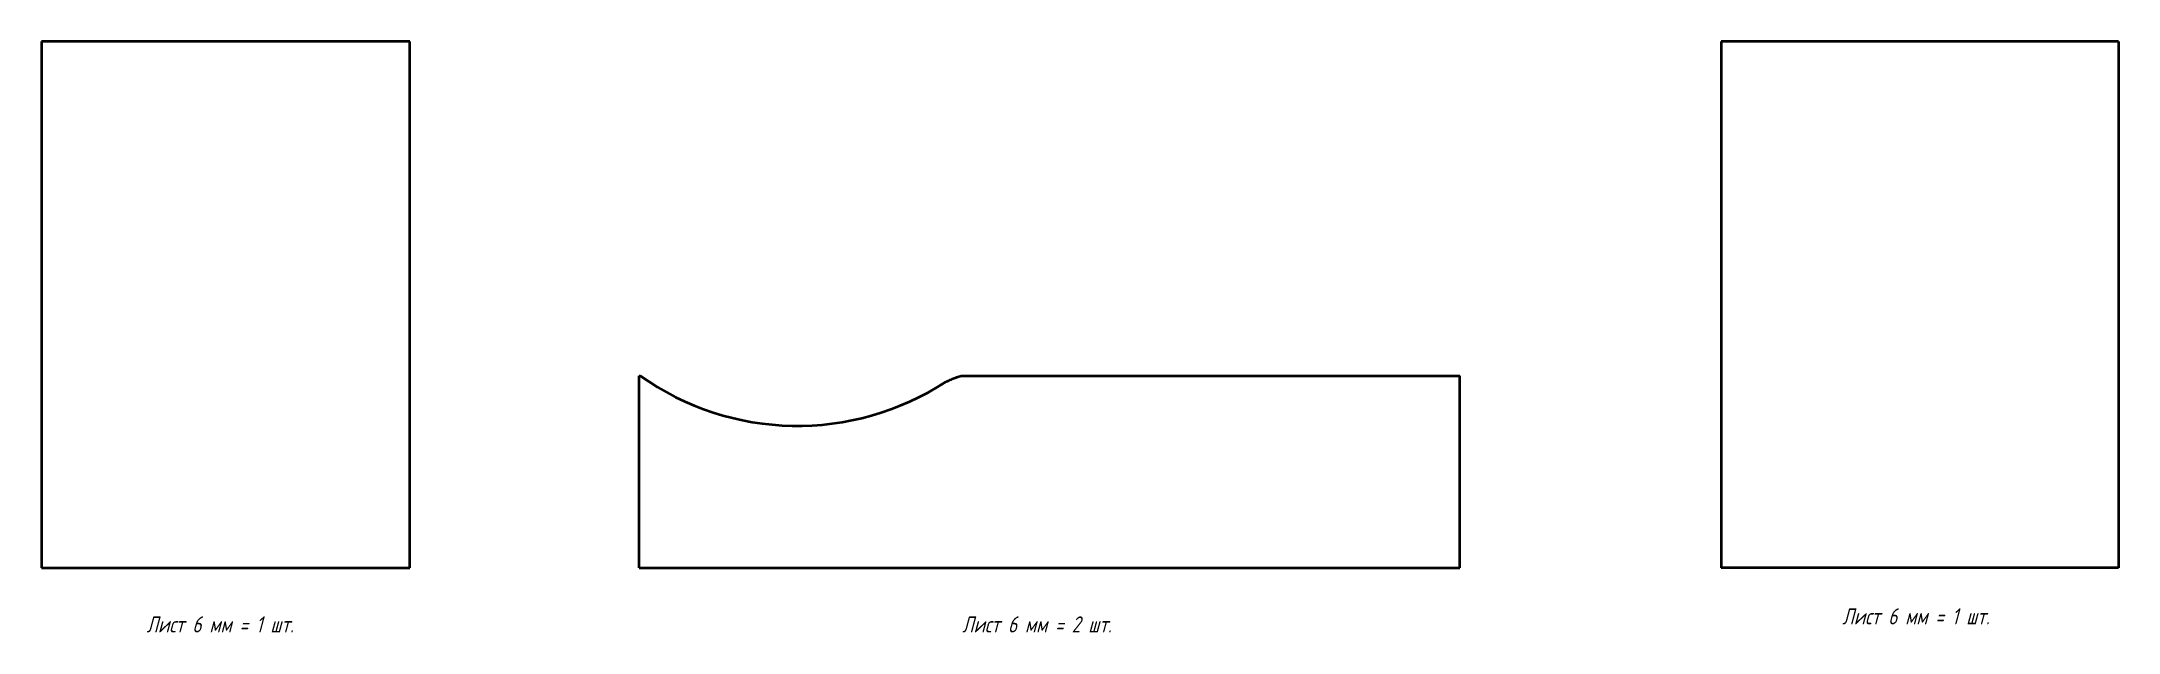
# Model space of a CAD drawing. Header units: millimetres. Extents: x 0 to 1286, y -40 to 326.
import ezdxf

# ---------------------------------------------------------------- set-up
doc = ezdxf.new("R2010")
doc.units = ezdxf.units.MM
doc.linetypes.add('K5LT_BASIC', pattern=[0])
doc.styles.add('KTEXTSTYLE', font='GOST_AU.SHX', dxfattribs={"width": 0.96, "height": 5})

msp = doc.modelspace()

# ---------------------------------------------------------------- linework, layer by layer
at = {"color": 7, "linetype": 'K5LT_BASIC', "lineweight": 40, "true_color": 0xffffff}
for p, q in [((0, 326), (0, 0)), ((228, 326), (0, 326)), ((228, 0), (228, 326)), ((1040, 326), (1040, 0)), ((1286, 326), (1040, 326)), ((1286, 326), (1286, 0)), ((370, 0), (370, 119)), ((370, 119), (370.6, 119)), ((570.1, 119), (574.1, 119)), ((574.1, 119), (878.1, 119)), ((878.1, 0), (878.1, 119)), ((0, 0), (228, 0)), ((574.1, 0), (878.1, 0)), ((370, 0), (560, 0)), ((560, 0), (574.1, 0)), ((1286, 0), (1040, 0))]:
    msp.add_line(p, q, dxfattribs=at)
msp.add_arc((468, 256.5), 168.5, 234.6887, 303.0926, dxfattribs=at)
msp.add_open_spline([(560, 115.3), (560.3, 115.5), (561.1, 115.8), (562.4, 116.4), (563.8, 117), (565, 117.5), (566.2, 117.9), (567.4, 118.3), (568.7, 118.7), (569.6, 118.9), (570.1, 119)], degree=3, knots=[0, 0, 0, 0, 1.100443, 3.02622, 4.676885, 6.32755, 7.641905, 8.95626, 10.47813, 12, 12, 12, 12], dxfattribs=at)

# ---------------------------------------------------------------- texts
at = {"color": 7, "char_height": 10, "attachment_point": 1, "style": 'KTEXTSTYLE'}
for s, insert in [('\\H3.5;\\W0.965;\\Q15;\\Q15;\\H10.00;Лист 6 мм = 1 шт.', (1115, -25)), ('\\H3.5;\\W0.965;\\Q15;\\Q15;\\H10.00;Лист 6 мм = 1 шт.', (65, -30)), ('\\H3.5;\\W0.965;\\Q15;\\Q15;\\H10.00;Лист 6 мм = 2 шт.', (570, -30))]:
    msp.add_mtext(s, dxfattribs=dict(at, insert=insert))

doc.saveas('drawing.dxf')
